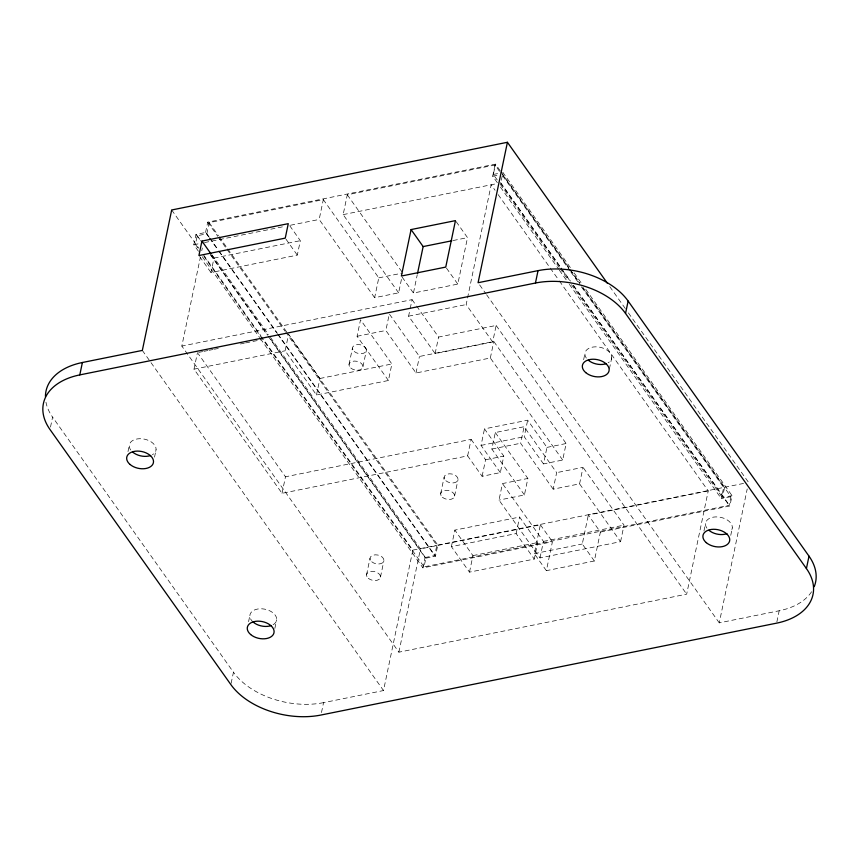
<?xml version="1.0" encoding="UTF-8"?>
<svg xmlns="http://www.w3.org/2000/svg" width="859" height="859" viewBox="0 0 859 859"><rect width="100%" height="100%" fill="white"/><g stroke="black" fill="none" stroke-linecap="round" stroke-linejoin="round"><path stroke-width="0.64" stroke-dasharray="4.29 3.22" d="M50.509 427.03L52.582 417.12A67.968 42.864 11.8 0 1 45.956 402.227M127.991 451.587L129.28 445.392M198.461 251.29L193.812 244.74L195.97 234.421L205.559 232.478L208.662 236.848M209.156 237.073L206.826 233.798L197.237 235.731L195.422 244.407L198.526 248.777M154.523 457.138L156.08 449.697M559.402 280.99L708.235 490.897L686.663 594.16L398.887 652.185L181.829 346.07L200.405 257.185M201.768 250.656L202.316 248.036M205.559 232.478L207.717 222.159L495.493 164.133L500.142 170.683M206.826 233.798L209.156 222.642L323.317 199.621L378.776 277.854L374.642 297.686L398.619 292.844L401.991 276.738M289.784 225.788L300.328 240.67L297.311 255.134L210.981 272.539L213.998 258.087L211.733 254.898M562.688 460.037L490.339 357.999L416.003 372.989L385.852 330.479L389.31 313.954L419.45 356.474L493.796 341.485L566.145 443.523L562.688 460.037L543.511 463.914L546.958 447.389L527.662 420.18L484.497 428.877L503.793 456.097L500.335 472.611L482.114 476.294L467.64 455.882L282.031 493.313L194.005 369.166L197.452 352.641M388.429 380.494L357.076 336.277L360.522 319.763L391.876 363.98L388.429 380.494L316.488 395L285.134 350.783L288.313 335.536M374.642 297.686L319.172 219.453L323.317 199.621M231.125 683.367L233.455 672.21L52.582 417.12M248.573 621.648L249.862 615.452M282.031 493.313L285.478 476.788L198.225 353.725M398.619 292.844L343.149 214.621L347.294 194.789L495.02 165.003L499.67 171.564M316.488 395L319.935 378.486L288.581 334.269M274.848 628.444L276.662 619.769M349.012 364.538L352.458 348.013M362.949 366.782L366.396 350.257M321.481 712.551L323.553 702.641L383.511 690.55L412.846 550.114L261.63 336.846M416.604 306.062L438.584 337.061L496.137 325.454L492.69 341.979L435.126 353.586L408.605 316.166L409.926 309.82M410.194 308.542L412.052 299.651L181.829 346.07M456.204 221.686L467.511 237.632L457.804 284.093L413.437 293.037L417.206 274.966M366.546 574.821L369.993 558.296M416.003 372.989L419.45 356.474M380.473 577.065L383.93 560.54M435.126 353.586L438.584 337.061M497.34 182.709L492.69 176.159L495.02 165.003M492.69 341.979L466.158 304.569L491.187 184.782L495.052 190.247M497.211 179.918L493.334 174.452L495.493 164.133M398.887 652.185L420.459 548.922L269.296 335.74M501.312 180.261L502.934 172.519L571.042 268.588M708.235 490.897L588.329 515.078L600.387 532.086L594.342 560.991L546.378 570.666L552.423 541.75L422.918 567.863L425.076 557.545L267.954 335.944M582.885 287.894L730.912 496.663L729.098 505.339L424.056 566.843L425.86 558.178L268.534 336.288M440.656 493.785L444.103 477.26M425.076 557.545L434.675 555.601L436.823 545.282L285.897 332.412M425.86 558.178L435.459 556.235L437.789 545.089L287.432 333.034M454.594 496.03L458.04 479.505M467.64 455.882L471.097 439.357L285.478 476.788M490.339 357.999L493.796 341.485M451.404 546.625L454.851 530.11L519.598 517.054L537.691 542.555L534.244 559.08L469.486 572.137L451.404 546.625L516.152 533.568L534.244 559.08M500.335 472.611L481.051 445.402L484.497 428.877M482.114 476.294L485.571 459.769L471.097 439.357M524.419 494.977L491.863 449.053L495.31 432.539L524.087 426.73L556.643 472.643L553.196 489.168L579.578 483.853L620.574 541.675L540 557.921L498.993 500.099L502.451 483.574L527.866 478.452L524.419 494.977L498.993 500.099M469.486 572.137L472.944 555.612L454.851 530.11M553.196 489.168L520.64 443.255L524.087 426.73M543.511 463.914L524.215 436.705L527.662 420.18M516.152 533.568L519.598 517.054M546.378 570.666L534.319 553.658L540.365 524.752L420.459 548.922M540 557.921L543.446 541.395L502.451 483.574M583.637 359.706L584.925 353.511M579.578 483.853L583.025 467.328L556.643 472.643M609.396 368.973L611.726 357.827M594.342 560.991L582.284 543.994L588.329 515.078M620.574 541.675L624.021 525.15L583.025 467.328M703.961 531.012L705.507 523.571M730.912 496.663L721.313 498.596L723.643 487.45L581.049 286.326M600.387 532.086L729.882 505.972L732.04 495.643L722.451 497.576L724.609 487.257L582.96 287.486M730.751 535.329L732.308 527.888M811.572 591.754A67.968 42.864 11.8 0 1 779.199 610.76L719.251 622.85L747.212 488.975M776.869 621.916L779.199 610.76M493.334 174.452L501.731 172.766M492.69 176.159L499.884 174.699M193.812 244.74L202.209 243.054M204.549 242.56L283.996 226.54M290.514 225.23L319.172 219.453M343.149 214.621L497.178 183.568M213.998 258.087L300.328 240.67M453.155 240.52L467.511 237.632M378.776 277.854L402.764 273.022M198.751 352.373L202.66 351.589M203.959 351.331L207.867 350.536M209.167 350.279L213.075 349.495M214.374 349.226L218.283 348.443M240.413 343.976L244.321 343.192M245.62 342.924L261.243 339.777M408.605 316.166L466.158 304.569M194.005 369.166L285.134 350.783M357.076 336.277L385.852 330.479M319.935 378.486L391.876 363.98M481.051 445.402L524.215 436.705M491.863 449.053L520.64 443.255M485.571 459.769L503.793 456.097M546.958 447.389L566.145 443.523M412.846 550.114L436.823 545.282M437.789 545.089L723.643 487.45M724.609 487.257L743.54 483.434M472.944 555.612L537.691 542.555M543.446 541.395L624.021 525.15M534.319 553.658L582.284 543.994M609.783 286.648L625.288 308.521M628.391 312.901L748.586 482.414M574.145 272.947L581.887 283.867M585.752 289.322L732.04 495.643M500.915 171.768L569.807 268.921M570.58 270.016L579.868 283.116M502.279 174.216L568.937 268.223M569.71 269.318L579.782 283.524M502.773 175.934L570.193 271.025M570.967 272.12L577.946 281.956M500.776 182.849L560.369 266.902M561.152 267.997L570.44 281.097M573.533 285.456L729.882 505.972M500.475 182.892L561.7 269.243M562.473 270.338L570.226 281.269M573.318 285.639L729.098 505.339M500.303 184.277L559.134 267.246M559.907 268.341L568.422 280.345M571.514 284.705L722.451 497.576M500.443 187.09L558.565 269.06M559.338 270.156L566.317 279.991M569.42 284.361L721.313 498.596M498.156 194.617L558.618 279.894M479.633 284.909L485.84 293.66M486.613 294.755L719.251 622.85M496.137 325.454L686.663 594.16M446.497 268.148L457.804 284.093M347.294 194.789L401.991 271.938M402.13 277.092L413.437 293.037M412.052 299.651L415.842 304.999M495.31 432.539L527.866 478.452M540.365 524.752L552.423 541.75M286.004 239.189L297.311 255.134M209.156 222.642L218.465 235.763M219.238 236.848L226.991 247.779M227.764 248.874L286.659 331.95M207.717 222.159L217.778 236.343M218.551 237.438L226.293 248.358M227.066 249.443L285.124 331.316M209.929 238.168L218.454 250.194M219.228 251.279L277.36 333.26M278.133 334.355L435.459 556.235M209.435 237.943L217.95 249.948M218.723 251.043L276.77 332.916M277.543 334.001L434.675 555.601M211.937 254.833L268.523 334.645M197.237 235.731L200.34 240.101M210.412 254.307L267.761 335.193M195.97 234.421L200.609 240.971M210.68 255.155L267.181 334.849M171.682 209.983L198.816 248.262M203.476 254.822L260.857 335.762M203.948 256.422L424.056 566.843M202.327 256.755L259.601 337.533M260.374 338.629L422.918 567.863M199.675 256.594L210.981 272.539M142.336 350.418L383.511 690.55M323.553 702.641A67.968 42.864 11.8 0 1 233.455 672.21M586.332 358.085A13.594 8.569 11.8 0 1 590.949 347.498A13.594 8.569 11.8 0 1 608.601 351.352A13.594 8.569 11.8 0 1 608.086 362.831M253.244 622.141A13.594 8.569 11.8 0 1 254.049 610.158A13.594 8.569 11.8 0 1 272.754 612.639A13.594 8.569 11.8 0 1 273.022 624.772M130.686 449.966A13.594 8.569 11.8 0 1 135.303 439.378A13.594 8.569 11.8 0 1 152.956 443.233A13.594 8.569 11.8 0 1 152.44 454.712M706.914 528.145A13.594 8.569 11.8 0 1 719.681 517.161A13.594 8.569 11.8 0 1 730.129 531.882M371.754 561.775A7.065 4.456 11.8 0 0 383.586 561.657A7.065 4.456 11.8 0 0 375.544 554.817A7.065 4.456 11.8 0 0 371.754 561.775M368.296 578.3A7.065 4.456 11.8 0 0 380.14 578.182A7.065 4.456 11.8 0 0 372.097 571.342A7.065 4.456 11.8 0 0 368.296 578.3M445.864 480.739A7.065 4.456 11.8 0 0 457.697 480.621A7.065 4.456 11.8 0 0 449.654 473.792A7.065 4.456 11.8 0 0 445.864 480.739M442.406 497.264A7.065 4.456 11.8 0 0 454.25 497.146A7.065 4.456 11.8 0 0 446.208 490.306A7.065 4.456 11.8 0 0 442.406 497.264M350.762 368.017A7.065 4.456 11.8 0 0 362.605 367.899A7.065 4.456 11.8 0 0 354.563 361.059A7.065 4.456 11.8 0 0 350.762 368.017M354.219 351.492A7.065 4.456 11.8 0 0 366.052 351.374A7.065 4.456 11.8 0 0 358.02 344.545A7.065 4.456 11.8 0 0 354.219 351.492"/><path stroke-width="1.29" d="M507.422 142.283L478.076 282.718L538.035 270.639A67.968 42.864 11.8 0 1 628.133 301.058L809.006 556.16L806.418 568.551A67.968 42.864 11.8 0 1 776.611 623.151L320.965 715.032A67.968 42.864 11.8 0 1 230.867 684.602L49.994 429.511A67.968 42.864 11.8 0 1 79.801 374.9L82.389 362.509L142.336 350.418L171.682 209.983L507.422 142.283L607.453 283.373M201.94 241.078L198.923 255.531L285.252 238.126L288.27 223.662L201.94 241.078L210.981 253.834M411.085 229.568L401.378 276.029L445.746 267.085L455.453 220.623L411.085 229.568L423.143 246.576L417.474 273.677M79.801 374.9L535.447 283.03L538.035 270.639M806.418 568.551L625.545 313.449L628.133 301.058M423.143 246.576L451.845 240.788M535.447 283.03A67.968 42.864 11.8 0 1 625.545 313.449M45.43 396.493A67.968 42.864 11.8 0 1 82.389 362.509M606.347 363.625A13.594 8.569 11.8 0 1 588.308 360.2M271.283 625.567A13.594 8.569 11.8 0 1 253.244 622.141M150.701 455.495A13.594 8.569 11.8 0 1 132.662 452.081M809.006 556.16A67.968 42.864 11.8 0 1 814.225 586.665M726.929 533.686A13.594 8.569 11.8 0 1 708.89 530.271M585.72 372.591A13.594 8.569 11.8 0 0 608.483 372.366A13.594 8.569 11.8 0 0 593.021 359.223A13.594 8.569 11.8 0 0 585.72 372.591M250.656 634.533A13.594 8.569 11.8 0 0 273.42 634.307A13.594 8.569 11.8 0 0 257.958 621.164A13.594 8.569 11.8 0 0 250.656 634.533M706.302 542.663A13.594 8.569 11.8 0 0 729.066 542.426A13.594 8.569 11.8 0 0 713.604 529.284A13.594 8.569 11.8 0 0 706.302 542.663M130.063 464.472A13.594 8.569 11.8 0 0 152.838 464.236A13.594 8.569 11.8 0 0 137.365 451.093A13.594 8.569 11.8 0 0 130.063 464.472"/></g></svg>
